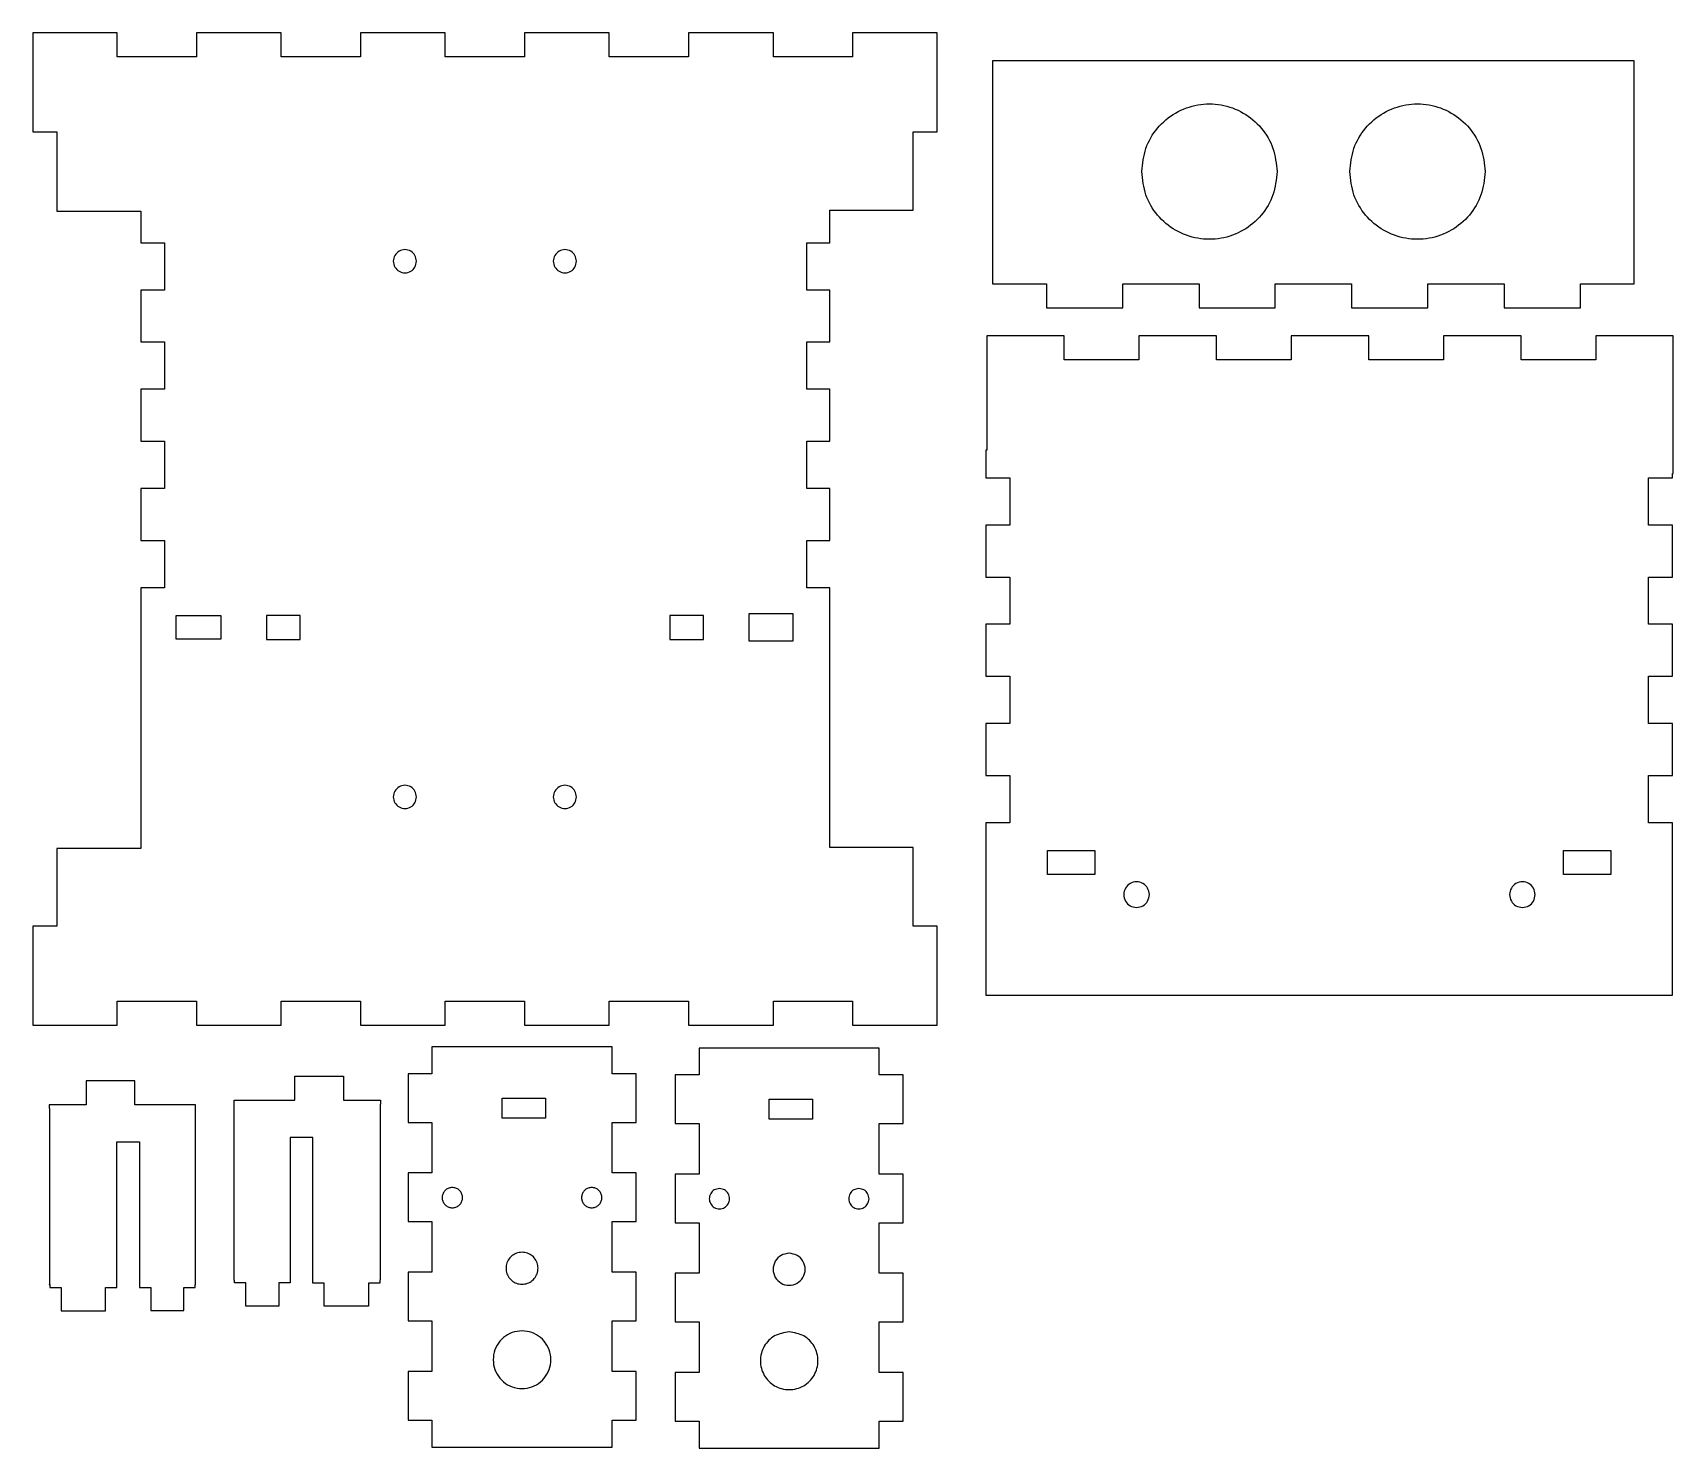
# Model space of a CAD drawing. Extents: x -5 to 200, y 49 to 225.
import ezdxf

# ---------------------------------------------------------------- set-up
doc = ezdxf.new("R2010")
doc.units = 0
doc.layers.get('0').update_dxf_attribs({"linetype": 'CONTINUOUS'})

msp = doc.modelspace()

# ---------------------------------------------------------------- linework, layer by layer
at = {"color": 7}
for points in [[(-4.936635, 225.499965), (-4.936635, 213.126285), (-1.938024, 213.126285), (-1.938024, 203.222049), (8.574754, 203.222049), (8.574754, 199.270937), (11.538087, 199.270937), (11.538087, 193.36191), (8.574754, 193.36191), (8.574754, 186.870799), (11.538087, 186.870799), (11.538087, 180.961771), (8.574754, 180.961771), (8.574754, 174.47066), (11.538087, 174.47066), (11.538087, 168.561632), (8.574754, 168.561632), (8.574754, 162.070521), (11.538087, 162.070521), (11.538087, 156.161493), (8.574754, 156.161493), (8.574754, 123.600104), (-1.938024, 123.600104), (-1.938024, 113.881076), (-4.936635, 113.881076), (-4.936635, 101.498576), (5.61142, 101.498576), (5.61142, 104.497187), (15.524476, 104.497187), (15.524476, 101.498576), (26.107809, 101.498576), (26.107809, 104.497187), (36.020866, 104.497187), (36.020866, 101.498576), (46.613005, 101.498576), (46.613005, 104.497187), (56.517255, 104.497187), (56.517255, 101.498576), (67.109394, 101.498576), (67.109394, 104.497187), (77.022449, 104.497187), (77.022449, 101.498576), (87.614588, 101.498576), (87.614588, 104.497187), (97.518838, 104.497187), (97.518838, 101.498576), (108.066894, 101.498576), (108.066894, 113.881076), (105.068283, 113.881076), (105.068283, 123.697118), (94.652533, 123.697118), (94.652533, 156.161493), (91.795033, 156.161493), (91.795033, 162.070521), (94.652533, 162.070521), (94.652533, 168.561632), (91.795033, 168.561632), (91.795033, 174.47066), (94.652533, 174.47066), (94.652533, 180.961771), (91.795033, 180.961771), (91.795033, 186.870799), (94.652533, 186.870799), (94.652533, 193.36191), (91.795033, 193.36191), (91.795033, 199.270937), (94.652533, 199.270937), (94.652533, 203.327882), (105.068283, 203.327882), (105.068283, 213.126285), (108.066894, 213.126285), (108.066894, 225.499965), (97.518838, 225.499965), (97.518838, 222.501354), (87.614588, 222.501354), (87.614588, 225.499965), (77.022449, 225.499965), (77.022449, 222.501354), (67.109394, 222.501354), (67.109394, 225.499965), (56.517255, 225.499965), (56.517255, 222.501354), (46.613005, 222.501354), (46.613005, 225.499965), (36.020866, 225.499965), (36.020866, 222.501354), (26.107809, 222.501354), (26.107809, 225.499965), (15.524476, 225.499965), (15.524476, 222.501354), (5.61142, 222.501354), (5.61142, 225.499965), (-4.936635, 225.499965), (-4.936635, 225.499965)], [(115.012608, 221.999461), (115.012608, 204.783906), (115.012608, 194.147656), (121.768303, 194.147656), (121.768303, 191.149045), (131.284497, 191.149045), (131.284497, 194.147656), (140.827108, 194.147656), (140.827108, 191.149045), (150.343303, 191.149045), (150.343303, 194.147656), (159.885942, 194.147656), (159.885942, 191.149045), (169.410942, 191.149045), (169.410942, 194.147656), (178.944775, 194.147656), (178.944775, 191.149045), (188.469775, 191.149045), (188.469775, 194.147656), (195.216636, 194.147656), (195.216636, 204.783906), (195.216636, 221.999461), (115.012608, 221.999461), (115.012608, 221.999461)], [(150.564636, 208.15821), (150.564636, 208.15821)], [(176.564635, 208.15821), (176.564635, 208.15821)], [(43.015133, 196.963849), (43.015133, 196.963849)], [(63.015132, 196.963849), (63.015132, 196.963849)], [(114.286422, 187.623623), (114.286422, 173.362582), (114.16295, 173.362582), (114.16295, 169.90536), (117.170367, 169.90536), (117.170367, 163.996332), (114.16295, 163.996332), (114.16295, 157.505221), (117.170367, 157.505221), (117.170367, 151.596193), (114.16295, 151.596193), (114.16295, 145.105082), (117.170367, 145.105082), (117.170367, 139.196054), (114.16295, 139.196054), (114.16295, 132.704943), (117.170367, 132.704943), (117.170367, 126.795915), (114.16295, 126.795915), (114.16295, 120.348901), (114.16295, 105.258832), (199.976145, 105.258832), (199.976145, 120.348901), (199.976145, 126.795915), (196.977533, 126.795915), (196.977533, 132.704943), (199.976145, 132.704943), (199.976145, 139.196054), (196.977533, 139.196054), (196.977533, 145.105082), (199.976145, 145.105082), (199.976145, 151.596193), (196.977533, 151.596193), (196.977533, 157.505221), (199.976145, 157.505221), (199.976145, 163.996332), (196.977533, 163.996332), (196.977533, 169.90536), (199.976145, 169.90536), (199.976145, 170.425707), (200.073144, 170.425707), (200.073144, 187.623623), (190.415867, 187.623623), (190.415867, 184.625012), (181.067256, 184.625012), (181.067256, 187.623623), (171.365867, 187.623623), (171.365867, 184.625012), (162.026089, 184.625012), (162.026089, 187.623623), (152.3247, 187.623623), (152.3247, 184.625012), (142.984895, 184.625012), (142.984895, 187.623623), (133.283506, 187.623623), (133.283506, 184.625012), (123.9437, 184.625012), (123.9437, 187.623623), (114.286422, 187.623623), (114.286422, 187.623623)], [(12.95202, 152.661048), (12.95202, 149.768271), (18.58766, 149.768271), (18.58766, 152.661048), (12.95202, 152.661048), (12.95202, 152.661048)], [(24.258548, 152.713965), (24.258548, 149.715354), (28.456605, 149.715354), (28.456605, 152.713965), (24.258548, 152.713965), (24.258548, 152.713965)], [(74.692677, 152.713965), (74.692677, 149.715354), (78.890732, 149.715354), (78.890732, 152.713965), (74.692677, 152.713965), (74.692677, 152.713965)], [(84.561621, 152.916812), (84.561621, 149.512507), (90.091427, 149.512507), (90.091427, 152.916812), (84.561621, 152.916812), (84.561621, 152.916812)], [(43.015133, 130.034688), (43.015133, 130.034688)], [(63.015132, 130.034688), (63.015132, 130.034688)], [(121.879978, 123.347512), (127.788978, 123.347512), (127.788978, 120.348901), (121.879978, 120.348901), (121.879978, 123.347512), (121.879978, 123.347512)], [(186.350089, 123.347512), (192.259145, 123.347512), (192.259145, 120.348901), (186.350089, 120.348901), (186.350089, 123.347512), (186.350089, 123.347512)], [(134.603064, 117.821076), (134.603064, 117.821076)], [(182.833064, 117.821076), (182.833064, 117.821076)], [(41.954391, 52.16226), (44.953002, 52.16226), (44.953002, 48.793243), (53.252113, 48.793243), (53.252113, 48.801992), (59.161141, 48.801992), (59.161141, 48.793243), (67.460224, 48.793243), (67.460224, 52.16226), (70.458835, 52.16226), (70.458835, 58.247676), (67.460224, 58.247676), (67.460224, 64.562399), (70.458835, 64.562399), (70.458835, 70.647815), (67.460224, 70.647815), (67.460224, 76.962538), (70.458835, 76.962538), (70.458835, 83.047946), (67.460224, 83.047946), (67.460224, 89.362668), (70.458835, 89.362668), (70.458835, 95.448085), (67.460224, 95.448085), (67.460224, 98.790654), (44.953002, 98.790654), (44.953002, 95.448085), (41.954391, 95.448085), (41.954391, 89.362668), (44.953002, 89.362668), (44.953002, 83.047946), (41.954391, 83.047946), (41.954391, 76.962538), (44.953002, 76.962538), (44.953002, 70.647815), (41.954391, 70.647815), (41.954391, 64.562399), (44.953002, 64.562399), (44.953002, 58.247676), (41.954391, 58.247676), (41.954391, 52.16226), (41.954391, 52.16226)], [(75.336005, 52.027808), (78.334616, 52.027808), (78.334616, 48.65878), (86.633727, 48.65878), (86.633727, 48.667586), (92.542755, 48.667586), (92.542755, 48.65878), (100.841838, 48.65878), (100.841838, 52.027808), (103.840449, 52.027808), (103.840449, 58.113226), (100.841838, 58.113226), (100.841838, 64.427948), (103.840449, 64.427948), (103.840449, 70.513365), (100.841838, 70.513365), (100.841838, 76.828087), (103.840449, 76.828087), (103.840449, 82.913504), (100.841838, 82.913504), (100.841838, 89.228226), (103.840449, 89.228226), (103.840449, 95.313642), (100.841838, 95.313642), (100.841838, 98.656212), (78.334616, 98.656212), (78.334616, 95.313642), (75.336005, 95.313642), (75.336005, 89.228226), (78.334616, 89.228226), (78.334616, 82.913504), (75.336005, 82.913504), (75.336005, 76.828087), (78.334616, 76.828087), (78.334616, 70.513365), (75.336005, 70.513365), (75.336005, 64.427948), (78.334616, 64.427948), (78.334616, 58.113226), (75.336005, 58.113226), (75.336005, 52.027808), (75.336005, 52.027808)], [(1.717854, 94.559076), (1.717854, 91.560465), (-2.903534, 91.560465), (-2.903534, 91.084215), (-2.859423, 91.084215), (-2.859423, 69.132618), (-2.903534, 69.132618), (-2.903534, 69.123813), (-2.797701, 69.123813), (-2.797701, 68.718118), (-1.38659, 68.718118), (-1.38659, 65.816521), (4.143216, 65.816521), (4.143216, 68.718118), (5.554327, 68.718118), (5.554327, 69.123813), (5.554327, 69.220826), (5.554327, 86.921451), (8.402993, 86.921451), (8.402993, 69.123813), (8.402993, 68.753396), (9.814104, 68.753396), (9.814104, 65.851799), (13.950438, 65.851799), (13.950438, 68.753396), (15.361549, 68.753396), (15.361549, 69.062076), (15.388078, 69.062076), (15.388078, 91.560479), (7.803356, 91.560479), (7.803356, 94.55909), (1.717939, 94.55909), (1.717854, 94.559076)], [(33.904623, 95.129236), (33.904623, 92.130625), (38.526012, 92.130625), (38.526012, 91.654375), (38.4819, 91.654375), (38.4819, 69.702777), (38.526012, 69.702777), (38.526012, 69.693972), (38.420178, 69.693972), (38.420178, 69.288278), (37.009067, 69.288278), (37.009067, 66.386677), (31.479261, 66.386677), (31.479261, 69.288278), (30.06815, 69.288278), (30.06815, 69.693972), (30.06815, 69.790986), (30.06815, 87.491611), (27.219483, 87.491611), (27.219483, 69.693972), (27.219483, 69.323555), (25.808372, 69.323555), (25.808372, 66.421955), (21.672038, 66.421955), (21.672038, 69.323555), (20.260927, 69.323555), (20.260927, 69.632236), (20.234398, 69.632236), (20.234398, 92.130639), (27.81912, 92.130639), (27.81912, 95.12925), (33.904538, 95.12925), (33.904623, 95.129236)], [(53.721373, 89.891936), (53.721373, 92.391936), (59.121372, 92.391936), (59.121372, 89.891936), (53.721373, 89.891936)], [(87.103006, 89.757497), (87.103006, 92.257497), (92.503006, 92.257497), (92.503006, 89.757497), (87.103006, 89.757497)], [(47.496606, 81.231943), (47.496606, 81.231943)], [(64.916603, 81.231943), (64.916603, 81.231943)], [(80.878221, 81.0975), (80.878221, 81.0975)], [(98.298247, 81.0975), (98.298247, 81.0975)], [(56.2066, 73.141948), (56.2066, 73.141948)], [(89.588242, 73.0075), (89.588242, 73.0075)], [(56.2066, 63.311934), (56.2066, 63.311934)], [(89.588243, 63.177501), (89.588243, 63.177501)]]:
    msp.add_lwpolyline(points, dxfattribs=at)
for points, knots in [([(133.664639, 208.15821), (133.764982, 209.146666), (133.964231, 211.109421), (135.519132, 213.703841), (137.796814, 215.632885), (140.618315, 216.656052), (143.61096, 216.656052), (146.432461, 215.632885), (148.710143, 213.703841), (150.265044, 211.109421), (150.464293, 209.146666), (150.564636, 208.15821)], [0, 0, 0, 0, 2.950094, 5.857931, 8.808024, 11.758118, 14.665955, 17.616048, 20.566142, 23.473979, 26.424072, 26.424072, 26.424072, 26.424072]), ([(159.664638, 208.15821), (159.764981, 209.146666), (159.96423, 211.109421), (161.519131, 213.703841), (163.796813, 215.632885), (166.618314, 216.656052), (169.610958, 216.656052), (172.43246, 215.632885), (174.710142, 213.703841), (176.265043, 211.109421), (176.464292, 209.146666), (176.564635, 208.15821)], [0, 0, 0, 0, 2.950094, 5.857931, 8.808024, 11.758118, 14.665955, 17.616048, 20.566142, 23.473979, 26.424072, 26.424072, 26.424072, 26.424072]), ([(150.564636, 208.15821), (150.464293, 207.169753), (150.265044, 205.206998), (148.710143, 202.612578), (146.432461, 200.683534), (143.61096, 199.660367), (140.618315, 199.660367), (137.796814, 200.683534), (135.519132, 202.612578), (133.964231, 205.206998), (133.764982, 207.169753), (133.664639, 208.15821)], [0, 0, 0, 0, 2.950094, 5.857931, 8.808024, 11.758118, 14.665955, 17.616048, 20.566142, 23.473979, 26.424072, 26.424072, 26.424072, 26.424072]), ([(176.564635, 208.15821), (176.464292, 207.169753), (176.265043, 205.206998), (174.710142, 202.612578), (172.43246, 200.683534), (169.610958, 199.660367), (166.618314, 199.660367), (163.796813, 200.683534), (161.519131, 202.612578), (159.96423, 205.206998), (159.764981, 207.169753), (159.664638, 208.15821)], [0, 0, 0, 0, 2.950094, 5.857931, 8.808024, 11.758118, 14.665955, 17.616048, 20.566142, 23.473979, 26.424072, 26.424072, 26.424072, 26.424072]), ([(43.015133, 196.963849), (42.97528, 196.708238), (42.896755, 196.204598), (42.319487, 195.65013), (41.566464, 195.444682), (40.805535, 195.65013), (40.251515, 196.204598), (40.045915, 196.963849), (40.251514, 197.723102), (40.805535, 198.277569), (41.566464, 198.483014), (42.319486, 198.277569), (42.896757, 197.723102), (42.97528, 197.21946), (43.015133, 196.963849)], [0, 0, 0, 0, 0.758144, 1.493804, 2.25195, 3.010096, 3.745756, 4.503901, 5.262048, 5.997707, 6.755852, 7.513998, 8.249657, 9.007804, 9.007804, 9.007804, 9.007804]), ([(63.015132, 196.963849), (62.975279, 196.708238), (62.896755, 196.204598), (62.319486, 195.65013), (61.566463, 195.444682), (60.805534, 195.65013), (60.251514, 196.204598), (60.045915, 196.963849), (60.251513, 197.723102), (60.805535, 198.277569), (61.566463, 198.483014), (62.319486, 198.277569), (62.896756, 197.723102), (62.97528, 197.21946), (63.015132, 196.963849)], [0, 0, 0, 0, 0.758144, 1.493804, 2.25195, 3.010096, 3.745756, 4.503901, 5.262048, 5.997707, 6.755852, 7.513998, 8.249657, 9.007804, 9.007804, 9.007804, 9.007804]), ([(43.015133, 130.034688), (42.97528, 129.779077), (42.896755, 129.275437), (42.319487, 128.720969), (41.566464, 128.515521), (40.805535, 128.720969), (40.251515, 129.275437), (40.045915, 130.034689), (40.251514, 130.793941), (40.805535, 131.348408), (41.566464, 131.553853), (42.319486, 131.348408), (42.896757, 130.793941), (42.97528, 130.290299), (43.015133, 130.034688)], [0, 0, 0, 0, 0.758144, 1.493804, 2.25195, 3.010096, 3.745756, 4.503901, 5.262048, 5.997707, 6.755852, 7.513998, 8.249657, 9.007804, 9.007804, 9.007804, 9.007804]), ([(63.015132, 130.034688), (62.975279, 129.779077), (62.896755, 129.275437), (62.319486, 128.720969), (61.566463, 128.515521), (60.805534, 128.720969), (60.251514, 129.275437), (60.045915, 130.034689), (60.251513, 130.793941), (60.805535, 131.348408), (61.566463, 131.553853), (62.319486, 131.348408), (62.896756, 130.793941), (62.97528, 130.290299), (63.015132, 130.034688)], [0, 0, 0, 0, 0.758144, 1.493804, 2.25195, 3.010096, 3.745756, 4.503901, 5.262048, 5.997707, 6.755852, 7.513998, 8.249657, 9.007804, 9.007804, 9.007804, 9.007804]), ([(134.603064, 117.821076), (134.559089, 117.539023), (134.472443, 116.983282), (133.835456, 116.371454), (133.004533, 116.144755), (132.164889, 116.371459), (131.553555, 116.98328), (131.326679, 117.821077), (131.553554, 118.658873), (132.164889, 119.270695), (133.004533, 119.497397), (133.835455, 119.270699), (134.472443, 118.658872), (134.559089, 118.10313), (134.603064, 117.821076)], [0, 0, 0, 0, 0.836574, 1.648335, 2.484915, 3.321482, 4.133248, 4.969823, 5.8064, 6.618165, 7.454733, 8.291312, 9.103073, 9.939648, 9.939648, 9.939648, 9.939648]), ([(182.833064, 117.821076), (182.789089, 117.539023), (182.702443, 116.983282), (182.065455, 116.371454), (181.23453, 116.144756), (180.39488, 116.371454), (179.783547, 116.983282), (179.556682, 117.821077), (179.783546, 118.658872), (180.39488, 119.2707), (181.23453, 119.497396), (182.065455, 119.2707), (182.702443, 118.658872), (182.789089, 118.10313), (182.833064, 117.821076)], [0, 0, 0, 0, 0.836574, 1.648335, 2.484915, 3.321494, 4.133256, 4.969829, 5.806404, 6.618165, 7.454745, 8.291324, 9.103085, 9.93966, 9.93966, 9.93966, 9.93966]), ([(47.496606, 81.231943), (47.645209, 81.21691), (47.940286, 81.187061), (48.330374, 80.953408), (48.620431, 80.611034), (48.774283, 80.186926), (48.774283, 79.736864), (48.620431, 79.313344), (48.330374, 78.968622), (47.940286, 78.743693), (47.496606, 78.665883), (47.052926, 78.743693), (46.662838, 78.968622), (46.37278, 79.313344), (46.218928, 79.736864), (46.218928, 80.186926), (46.37278, 80.611034), (46.662838, 80.953408), (47.052926, 81.187061), (47.348003, 81.21691), (47.496606, 81.231943)], [0, 0, 0, 0, 0.443494, 0.880633, 1.324127, 1.767621, 2.20476, 2.648254, 3.091749, 3.528888, 3.972382, 4.415876, 4.853015, 5.296509, 5.740003, 6.177142, 6.620636, 7.06413, 7.501269, 7.944763, 7.944763, 7.944763, 7.944763]), ([(64.916603, 81.231943), (65.065206, 81.21691), (65.360283, 81.187061), (65.750371, 80.953408), (66.040429, 80.611034), (66.194281, 80.186926), (66.194281, 79.736864), (66.040429, 79.313344), (65.750371, 78.968622), (65.360283, 78.743693), (64.916603, 78.665883), (64.472924, 78.743693), (64.082835, 78.968622), (63.792778, 79.313344), (63.638926, 79.736864), (63.638926, 80.186926), (63.792778, 80.611034), (64.082835, 80.953408), (64.472924, 81.187061), (64.768, 81.21691), (64.916603, 81.231943)], [0, 0, 0, 0, 0.443494, 0.880633, 1.324127, 1.767621, 2.20476, 2.648254, 3.091749, 3.528888, 3.972382, 4.415876, 4.853015, 5.296509, 5.740003, 6.177142, 6.620636, 7.06413, 7.501269, 7.944763, 7.944763, 7.944763, 7.944763]), ([(80.878221, 81.0975), (81.102101, 81.062595), (81.54322, 80.993819), (82.028857, 80.488211), (82.2088, 79.828667), (82.028857, 79.162198), (81.54322, 78.676953), (80.878221, 78.496877), (80.213221, 78.676953), (79.727583, 79.162198), (79.54764, 79.828667), (79.727583, 80.488211), (80.213221, 80.993819), (80.654341, 81.062595), (80.878221, 81.0975)], [0, 0, 0, 0, 0.66403, 1.308366, 1.972397, 2.636428, 3.280764, 3.944794, 4.608826, 5.253162, 5.917193, 6.581224, 7.225561, 7.889592, 7.889592, 7.889592, 7.889592]), ([(98.298247, 81.0975), (98.522127, 81.062595), (98.963246, 80.993819), (99.448883, 80.488211), (99.628826, 79.828667), (99.448883, 79.162198), (98.963246, 78.676953), (98.298246, 78.496877), (97.633247, 78.676953), (97.147609, 79.162198), (96.967666, 79.828667), (97.147609, 80.488211), (97.633247, 80.993819), (98.074367, 81.062595), (98.298247, 81.0975)], [0, 0, 0, 0, 0.66403, 1.308366, 1.972397, 2.636428, 3.280764, 3.944794, 4.608826, 5.253162, 5.917193, 6.581224, 7.225561, 7.889592, 7.889592, 7.889592, 7.889592]), ([(56.2066, 73.141948), (56.440476, 73.118106), (56.904878, 73.070763), (57.518647, 72.702672), (57.974983, 72.163624), (58.217014, 71.496059), (58.217014, 70.787684), (57.974983, 70.121052), (57.518647, 69.578279), (56.904878, 69.224025), (56.2066, 69.100613), (55.508321, 69.224025), (54.894552, 69.578279), (54.438217, 70.121052), (54.196186, 70.787684), (54.196186, 71.496059), (54.438217, 72.163624), (54.894552, 72.702672), (55.508321, 73.070763), (55.972724, 73.118106), (56.2066, 73.141948)], [0, 0, 0, 0, 0.698046, 1.386099, 2.084146, 2.782192, 3.470245, 4.168291, 4.866338, 5.554391, 6.252437, 6.950483, 7.638536, 8.336582, 9.034629, 9.722682, 10.420728, 11.118774, 11.806827, 12.504874, 12.504874, 12.504874, 12.504874]), ([(89.588242, 73.0075), (89.940809, 72.952531), (90.635486, 72.844222), (91.400269, 72.047988), (91.683644, 71.009336), (91.400269, 69.959779), (90.635486, 69.195613), (89.588242, 68.912028), (88.540998, 69.195613), (87.776216, 69.959779), (87.492841, 71.009336), (87.776216, 72.047988), (88.540998, 72.844222), (89.235675, 72.952531), (89.588242, 73.0075)], [0, 0, 0, 0, 1.045718, 2.060421, 3.106139, 4.151858, 5.16656, 6.212279, 7.257997, 8.2727, 9.318418, 10.364136, 11.378839, 12.424557, 12.424557, 12.424557, 12.424557]), ([(56.2066, 63.311934), (56.627576, 63.269019), (57.463502, 63.183802), (58.568286, 62.521238), (59.389689, 61.55095), (59.825345, 60.349334), (59.825345, 59.074259), (59.389689, 57.874322), (58.568286, 56.897331), (57.463502, 56.259674), (56.2066, 56.037532), (54.949699, 56.259674), (53.844915, 56.897331), (53.023511, 57.874322), (52.587856, 59.074259), (52.587856, 60.349334), (53.023511, 61.55095), (53.844915, 62.521238), (54.949699, 63.183802), (55.785624, 63.269019), (56.2066, 63.311934)], [0, 0, 0, 0, 1.256483, 2.494979, 3.751462, 5.007945, 6.246441, 7.502924, 8.759407, 9.997902, 11.254386, 12.510869, 13.749364, 15.005848, 16.262331, 17.500826, 18.75731, 20.013793, 21.252288, 22.508771, 22.508771, 22.508771, 22.508771]), ([(89.588243, 63.177501), (90.222863, 63.078555), (91.473282, 62.883599), (92.849891, 61.450379), (93.359965, 59.580805), (92.849891, 57.691602), (91.473282, 56.316103), (89.588243, 55.805651), (87.703203, 56.316103), (86.326595, 57.691602), (85.81652, 59.580805), (86.326595, 61.450379), (87.703203, 62.883599), (88.953622, 63.078555), (89.588243, 63.177501)], [0, 0, 0, 0, 1.882293, 3.708758, 5.591051, 7.473343, 9.299808, 11.182101, 13.064394, 14.890858, 16.773151, 18.655444, 20.481909, 22.364202, 22.364202, 22.364202, 22.364202])]:
    msp.add_open_spline(points, degree=3, knots=knots, dxfattribs=at)

doc.saveas('drawing.dxf')
